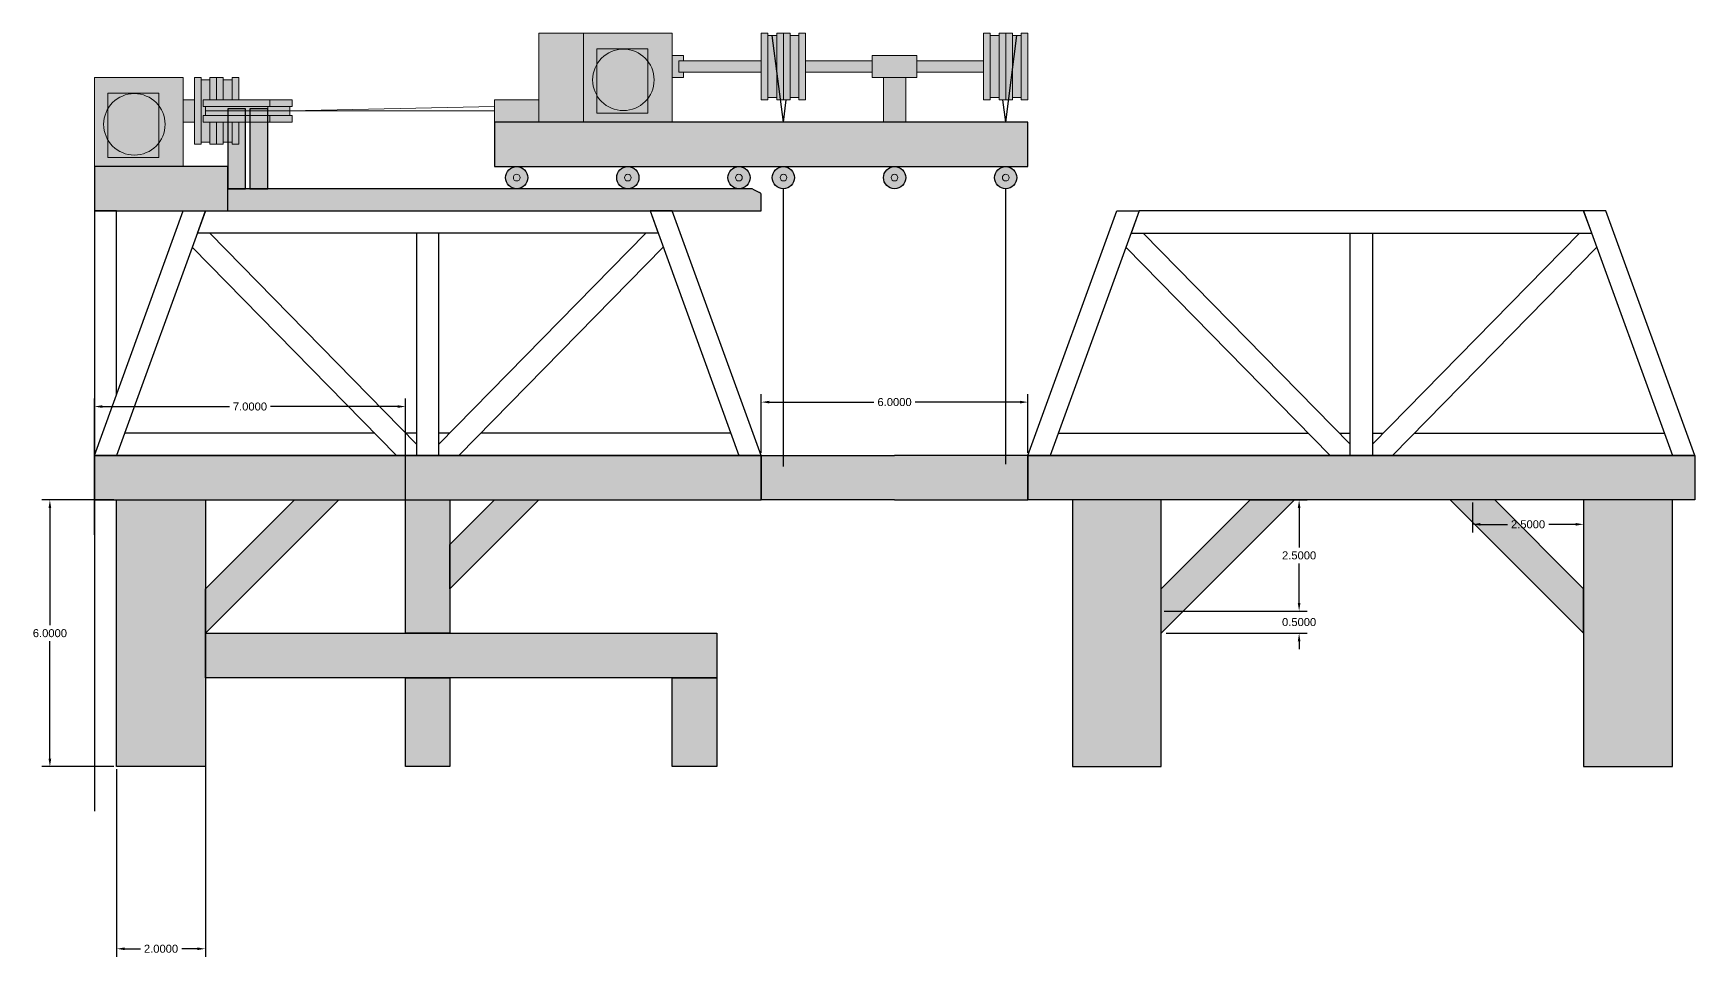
# Model space of a CAD drawing. Header units: millimetres. Extents: x -1.4 to 72, y -0.3 to 74.
# Drawn here: x 33.63 to 71, y 23.72 to 44.5 of the extents above; entities that cross this region are included whole.
import ezdxf

# ---------------------------------------------------------------- set-up
doc = ezdxf.new("R2010")
doc.units = ezdxf.units.MM
doc.linetypes.add('ACAD_ISO03W100', pattern=[30, 12, -18])
for name, color, linetype in [('bottom', 150, 'Continuous'), ('middle', 190, 'Continuous'), ('motor', 130, 'Continuous'), ('na', 7, 'Continuous'), ('rails', 20, 'Continuous'), ('supports', 90, 'Continuous')]:
    doc.layers.add(name, color=color, linetype=linetype)
doc.styles.get("Standard").update_dxf_attribs({"font": 'arial.ttf'})
doc.dimstyles.get("Standard").update_dxf_attribs({"dimtxt": 0.18, "dimasz": 0.18, "dimexe": 0.18, "dimexo": 0.0625, "dimgap": 0.09, "dimtad": 0, "dimtih": 1, "dimtoh": 1, "dimdec": 4, "dimzin": 0, "dimdsep": 46, "dimtxsty": 'Standard', "dimcen": 0.09, "dimadec": 0, "dimazin": 0, "dimtfac": 1, "dimtdec": 4, "dimtofl": 0, "dimtmove": 0, "dimatfit": 3, "dimfxl": 1, "dimtolj": 1, "dimtzin": 0, "dimarcsym": 0})

# ---------------------------------------------------------------- blocks, each defined once
blk = doc.blocks.new('*D13')
at = {"layer": 'na', "color": 0, "lineweight": -2, "transparency": 16777216}
for p, q in [((37.5, 29.938), (37.5, 23.72)), ((35.5, 27.938), (35.5, 23.72)), ((35.68, 23.9), (36.035, 23.9)), ((37.32, 23.9), (36.965, 23.9))]:
    blk.add_line(p, q, dxfattribs=at)
at = {"layer": 'na', "color": 0, "transparency": 16777216}
for points in [[(35.68, 23.93), (35.68, 23.87), (35.5, 23.9)], [(37.32, 23.93), (37.32, 23.87), (37.5, 23.9)]]:
    blk.add_solid(points, dxfattribs=at)
at = {"layer": 'na', "color": 0, "transparency": 16777216, "insert": (36.5, 23.9), "char_height": 0.18, "attachment_point": 5}
blk.add_mtext('\\A1;2.0000', dxfattribs=at)
blk = doc.blocks.new('*D15')
at = {"layer": 'na', "color": 0, "lineweight": -2, "transparency": 16777216}
for p, q in [((35.438, 34), (33.82, 34)), ((34, 33.82), (34, 31.182)), ((34, 28.18), (34, 30.818)), ((35.438, 28), (33.82, 28))]:
    blk.add_line(p, q, dxfattribs=at)
at = {"layer": 'na', "color": 0, "transparency": 16777216}
for points in [[(33.97, 33.82), (34.03, 33.82), (34, 34)], [(33.97, 28.18), (34.03, 28.18), (34, 28)]]:
    blk.add_solid(points, dxfattribs=at)
at = {"layer": 'na', "color": 0, "transparency": 16777216, "insert": (34, 31), "char_height": 0.18, "attachment_point": 5}
blk.add_mtext('\\A1;6.0000', dxfattribs=at)
blk = doc.blocks.new('*D20')
at = {"layer": 'na', "color": 0, "linetype": 'ACAD_ISO03W100', "lineweight": -2, "transparency": 16777216}
for p, q in [((35, 33.212), (35, 36.28)), ((42, 33.212), (42, 36.28)), ((35.18, 36.1), (38.037, 36.1)), ((41.82, 36.1), (38.963, 36.1))]:
    blk.add_line(p, q, dxfattribs=at)
at = {"layer": 'na', "color": 0, "linetype": 'ACAD_ISO03W100', "transparency": 16777216}
for points in [[(35.18, 36.13), (35.18, 36.07), (35, 36.1)], [(41.82, 36.13), (41.82, 36.07), (42, 36.1)]]:
    blk.add_solid(points, dxfattribs=at)
at = {"layer": 'na', "color": 0, "linetype": 'ACAD_ISO03W100', "transparency": 16777216, "insert": (38.5, 36.1), "char_height": 0.18, "attachment_point": 5}
blk.add_mtext('\\A1;7.0000', dxfattribs=at)
blk = doc.blocks.new('*D21')
at = {"layer": 'na', "color": 0, "linetype": 'ACAD_ISO03W100', "lineweight": -2, "transparency": 16777216}
for p, q in [((50, 35.062), (50, 36.38)), ((56, 35.062), (56, 36.38)), ((50.18, 36.2), (52.536, 36.2)), ((55.82, 36.2), (53.464, 36.2))]:
    blk.add_line(p, q, dxfattribs=at)
at = {"layer": 'na', "color": 0, "linetype": 'ACAD_ISO03W100', "transparency": 16777216}
for points in [[(50.18, 36.23), (50.18, 36.17), (50, 36.2)], [(55.82, 36.23), (55.82, 36.17), (56, 36.2)]]:
    blk.add_solid(points, dxfattribs=at)
at = {"layer": 'na', "color": 0, "linetype": 'ACAD_ISO03W100', "transparency": 16777216, "insert": (53, 36.2), "char_height": 0.18, "attachment_point": 5}
blk.add_mtext('\\A1;6.0000', dxfattribs=at)
blk = doc.blocks.new('*D22')
at = {"layer": 'na', "color": 0, "linetype": 'ACAD_ISO03W100', "lineweight": -2, "transparency": 16777216}
for p, q in [((66, 33.938), (66, 33.27)), ((68.5, 33.938), (68.5, 33.27)), ((66.18, 33.45), (66.785, 33.45)), ((68.32, 33.45), (67.715, 33.45))]:
    blk.add_line(p, q, dxfattribs=at)
at = {"layer": 'na', "color": 0, "linetype": 'ACAD_ISO03W100', "transparency": 16777216}
for points in [[(66.18, 33.48), (66.18, 33.42), (66, 33.45)], [(68.32, 33.48), (68.32, 33.42), (68.5, 33.45)]]:
    blk.add_solid(points, dxfattribs=at)
at = {"layer": 'na', "color": 0, "linetype": 'ACAD_ISO03W100', "transparency": 16777216, "insert": (67.25, 33.45), "char_height": 0.18, "attachment_point": 5}
blk.add_mtext('\\A1;2.5000', dxfattribs=at)
blk = doc.blocks.new('*D23')
at = {"layer": 'na', "color": 0, "linetype": 'ACAD_ISO03W100', "lineweight": -2, "transparency": 16777216}
for p, q in [((61.563, 34), (62.28, 34)), ((62.1, 33.82), (62.1, 32.932)), ((62.1, 31.68), (62.1, 32.568)), ((59.063, 31.5), (62.28, 31.5))]:
    blk.add_line(p, q, dxfattribs=at)
at = {"layer": 'na', "color": 0, "linetype": 'ACAD_ISO03W100', "transparency": 16777216}
for points in [[(62.07, 33.82), (62.13, 33.82), (62.1, 34)], [(62.07, 31.68), (62.13, 31.68), (62.1, 31.5)]]:
    blk.add_solid(points, dxfattribs=at)
at = {"layer": 'na', "color": 0, "linetype": 'ACAD_ISO03W100', "transparency": 16777216, "insert": (62.1, 32.75), "char_height": 0.18, "attachment_point": 5}
blk.add_mtext('\\A1;2.5000', dxfattribs=at)
blk = doc.blocks.new('*D24')
at = {"layer": 'na', "color": 0, "linetype": 'ACAD_ISO03W100', "lineweight": -2, "transparency": 16777216}
for p, q in [((62.1, 31.68), (62.1, 31.86)), ((59.0625, 31.5), (62.28, 31.5)), ((59.1125, 31), (62.28, 31)), ((62.1, 30.82), (62.1, 30.64))]:
    blk.add_line(p, q, dxfattribs=at)
at = {"layer": 'na', "color": 0, "linetype": 'ACAD_ISO03W100', "transparency": 16777216}
for points in [[(62.07, 31.68), (62.13, 31.68), (62.1, 31.5)], [(62.07, 30.82), (62.13, 30.82), (62.1, 31)]]:
    blk.add_solid(points, dxfattribs=at)
at = {"layer": 'na', "color": 0, "linetype": 'ACAD_ISO03W100', "transparency": 16777216, "insert": (62.1, 31.25), "char_height": 0.18, "attachment_point": 5}
blk.add_mtext('\\A1;0.5000', dxfattribs=at)

msp = doc.modelspace()

# ---------------------------------------------------------------- hatches: boundary and pattern name
at = {"layer": 'bottom', "transparency": 33554457}
h = msp.add_hatch(color=256, dxfattribs=at)
h.paths.add_polyline_path([(37.5, 34), (35.5, 34), (35.5, 28), (37.5, 28)])
h.paths.add_polyline_path([(40.5, 34), (39.5, 34), (37.5, 32), (37.5, 31)])
h.paths.add_polyline_path([(49, 31), (43, 31), (43, 31), (42, 31), (37.5, 31), (37.5, 30), (49, 30)])
h.paths.add_polyline_path([(43, 32), (43, 34), (42, 34), (42, 31), (43, 31)])
h.paths.add_polyline_path([(45, 34), (44, 34), (43, 33), (43, 32)])
h.paths.add_polyline_path([(43, 30), (42, 30), (42, 28), (43, 28)])
h.paths.add_polyline_path([(49, 30), (48, 30), (48, 28), (49, 28)])
h.paths.add_polyline_path([(59, 34), (57, 34), (57, 28), (59, 28)])
h.paths.add_polyline_path([(62, 34), (61, 34), (59, 32), (59, 31)])
h.paths.add_polyline_path([(66.5, 34), (65.5, 34), (68.5, 31), (68.5, 32)])
h.paths.add_polyline_path([(70.5, 34), (68.5, 34), (68.5, 28), (70.5, 28)])
at = {"layer": 'middle', "transparency": 33554457}
h = msp.add_hatch(color=256, dxfattribs=at)
h.paths.add_polyline_path([(50, 35), (35, 35), (35, 34), (50, 34)])
h.paths.add_polyline_path([(71, 35), (56, 35), (56, 34), (71, 34)])
at = {"layer": 'middle', "true_color": 0xd19cc7, "transparency": 33554523}
msp.add_hatch(color=9, dxfattribs=at).paths.add_polyline_path([(56, 35), (53, 35), (50, 35), (50, 34), (53, 34), (56, 34)])
at = {"layer": 'motor', "transparency": 33554457}
h = msp.add_hatch(color=256, dxfattribs=at)
h.paths.add_polyline_path([(36.45, 42.86908, 0.5366961), (35.3, 42.79369), (35.3, 42.10631, 0.5366961), (36.45, 42.03092)], flags=0)
h.paths.add_polyline_path([(37, 43.5), (35, 43.5), (35, 41.5), (37, 41.5)])
h.paths.add_polyline_path([(36.45, 43.15), (36.45, 42.86908, -0.16423053), (36.59147, 42.45, -0.16423053), (36.45, 42.03092), (36.45, 41.7), (35.3, 41.7), (35.3, 42.10631, -0.13078713), (35.20853, 42.45, -0.13078713), (35.3, 42.79369), (35.3, 43.15)], flags=16)
h.paths.add_polyline_path([(36.45, 43.15), (35.9, 43.14147, -0.2340607), (36.45, 42.86908)], flags=0)
h.paths.add_polyline_path([(35.9, 43.14147), (35.3, 43.15), (35.3, 42.79369, -0.2688612)], flags=0)
h.paths.add_polyline_path([(35.3, 42.79369, 0.13078713), (35.20853, 42.45, 0.13078713), (35.3, 42.10631)], flags=0)
h.paths.add_polyline_path([(36.45, 42.03092, -0.5366961), (35.3, 42.10631), (35.3, 41.7), (36.45, 41.7)], flags=0)
h.paths.add_polyline_path([(36.45, 42.86908), (36.45, 42.03092, 0.16423053), (36.59147, 42.45, 0.16423053)], flags=0)
h.paths.add_polyline_path([(37.4, 43.45), (37.4, 43.5), (37.25, 43.5), (37.25, 43), (37.25, 42), (37.4, 42), (37.4, 42.05)])
h.paths.add_polyline_path([(37.25, 43), (37, 43), (37, 42.5), (37.25, 42.5)])
h.paths.add_polyline_path([(37.6, 43.45), (37.4, 43.45), (37.4, 42.05), (37.6, 42.05), (37.6, 42.5), (37.45, 42.5), (37.45, 42.65), (37.5, 42.65), (37.5, 42.85), (37.45, 42.85), (37.45, 43), (37.6, 43)])
h.paths.add_polyline_path([(37.75, 43.5), (37.6, 43.5), (37.6, 43.45), (37.6, 43), (37.75, 43)])
h.paths.add_polyline_path([(37.9, 43.45), (37.9, 43.5), (37.75, 43.5), (37.75, 43), (37.9, 43)])
h.paths.add_polyline_path([(38.1, 43.45), (37.9, 43.45), (37.9, 43), (38.1, 43)])
h.paths.add_polyline_path([(38.25, 43.5), (38.1, 43.5), (38.1, 43.45), (38.1, 43), (38.25, 43)])
h.paths.add_polyline_path([(38.95, 43), (37.45, 43), (37.45, 42.85), (37.5, 42.85), (38.9, 42.85), (38.95, 42.85)])
h.paths.add_polyline_path([(38.9, 42.85), (37.5, 42.85), (37.5, 42.75), (38.9, 42.75)])
h.paths.add_polyline_path([(38.9, 42.75), (37.5, 42.75), (37.5, 42.65), (38.9, 42.65)])
h.paths.add_polyline_path([(38.95, 42.65), (38, 42.65), (37.5, 42.65), (37.45, 42.65), (37.45, 42.5), (38.95, 42.5)])
h.paths.add_polyline_path([(39.45, 42.65), (39.4, 42.65), (38.95, 42.65), (38.95, 42.5), (39.45, 42.5)])
h.paths.add_polyline_path([(39.4, 42.75), (38.9, 42.75), (38.9, 42.65), (39.4, 42.65)])
h.paths.add_polyline_path([(39.4, 42.85), (38.9, 42.85), (38.9, 42.75), (39.4, 42.75)])
h.paths.add_polyline_path([(39.45, 43), (38.95, 43), (38.95, 42.85), (39.4, 42.85), (39.45, 42.85)])
h.paths.add_polyline_path([(37.75, 42.5), (37.6, 42.5), (37.6, 42.05), (37.6, 42), (37.75, 42)])
h.paths.add_polyline_path([(37.9, 42.5), (37.75, 42.5), (37.75, 42), (37.9, 42), (37.9, 42.05)])
h.paths.add_polyline_path([(38.1, 42.5), (37.9, 42.5), (37.9, 42.05), (38.1, 42.05)])
h.paths.add_polyline_path([(38.25, 42.5), (38.1, 42.5), (38.1, 42.05), (38.1, 42), (38.25, 42)])
h.paths.add_polyline_path([(45, 43), (44, 43), (44, 42.5), (45, 42.5)])
h.paths.add_polyline_path([(46, 44.5), (45, 44.5), (45, 42.5), (46, 42.5)])
h.paths.add_polyline_path([(47.45, 43.86908, 0.5366961), (46.3, 43.79369), (46.3, 43.10631, 0.5366961), (47.45, 43.03092)], flags=0)
h.paths.add_polyline_path([(46.3, 43.10631), (46.3, 42.7), (47.45, 42.7), (47.45, 43.03092, -0.5366961)], flags=0)
h.paths.add_polyline_path([(48, 44.5), (46, 44.5), (46, 42.5), (48, 42.5)])
h.paths.add_polyline_path([(46.3, 43.79369), (46.3, 44.15), (47.45, 44.15), (47.45, 43.86908, -0.16423053), (47.59147, 43.45, -0.16423053), (47.45, 43.03092), (47.45, 42.7), (46.3, 42.7), (46.3, 43.10631, -0.13078713), (46.20853, 43.45, -0.13078713)], flags=16)
h.paths.add_polyline_path([(47.45, 43.86908), (47.45, 44.15), (46.3, 44.15), (46.3, 43.79369, -0.5366961)], flags=0)
h.paths.add_polyline_path([(46.3, 43.79369, 0.13078713), (46.20853, 43.45, 0.13078713), (46.3, 43.10631)], flags=0)
h.paths.add_polyline_path([(47.45, 43.86908), (47.45, 43.03092, 0.16423053), (47.59147, 43.45, 0.16423053)], flags=0)
h.paths.add_polyline_path([(50, 43.875), (48.15, 43.875), (48.15, 43.625), (50, 43.625)])
h.paths.add_polyline_path([(48.15, 43.875), (48.25, 43.875), (48.25, 44), (48, 44), (48, 43.5), (48.25, 43.5), (48.25, 43.625), (48.15, 43.625)])
h.paths.add_polyline_path([(50.35, 43.67), (50.25, 44.45), (50.15, 44.45), (50.15, 43.05), (50.35, 43.05)])
h.paths.add_polyline_path([(50.15, 44.45), (50.15, 44.5), (50, 44.5), (50, 44), (50, 43), (50.15, 43), (50.15, 43.05)])
h.paths.add_polyline_path([(50.35, 44.45), (50.25, 44.45), (50.35, 43.67)], flags=17)
h.paths.add_polyline_path([(50.5, 44.5), (50.35, 44.5), (50.35, 44.45), (50.35, 43.67), (50.4359, 43), (50.5, 43)])
h.paths.add_polyline_path([(50.65, 44.45), (50.65, 44.5), (50.5, 44.5), (50.5, 43), (50.65, 43), (50.65, 43.05)])
h.paths.add_polyline_path([(50.85, 44.45), (50.65, 44.45), (50.65, 43.05), (50.85, 43.05)])
h.paths.add_polyline_path([(51, 44), (51, 44.5), (50.85, 44.5), (50.85, 44.45), (50.85, 43.05), (50.85, 43), (51, 43)])
h.paths.add_polyline_path([(50.35, 43.67), (50.35, 43.05), (50.35, 43), (50.4359, 43)], flags=17)
h.paths.add_polyline_path([(52.5, 43.875), (51, 43.875), (51, 43.625), (52.5, 43.625)])
h.paths.add_polyline_path([(53.5, 44), (52.5, 44), (52.5, 43.5), (52.75, 43.5), (53.25, 43.5), (53.5, 43.5)])
h.paths.add_polyline_path([(53.25, 43.5), (52.75, 43.5), (52.75, 42.5), (53.25, 42.5)])
h.paths.add_polyline_path([(55, 43.875), (53.5, 43.875), (53.5, 43.625), (55, 43.625)])
h.paths.add_polyline_path([(55.5, 44.5), (55.35, 44.5), (55.35, 44.45), (55.35, 43.05), (55.35, 43), (55.5, 43)])
h.paths.add_polyline_path([(55.35, 44.45), (55.15, 44.45), (55.15, 43.05), (55.35, 43.05)])
h.paths.add_polyline_path([(55.15, 44.45), (55.15, 44.5), (55, 44.5), (55, 44), (55, 43), (55.15, 43), (55.15, 43.05)])
h.paths.add_polyline_path([(55.75, 44.45), (55.65, 44.45), (55.65, 43.67)], flags=17)
h.paths.add_polyline_path([(55.65, 44.45), (55.65, 44.5), (55.5, 44.5), (55.5, 43), (55.5641, 43), (55.65, 43.67)])
h.paths.add_polyline_path([(55.65, 43.05), (55.65, 43.67), (55.5641, 43), (55.65, 43)], flags=17)
h.paths.add_polyline_path([(55.85, 44.45), (55.75, 44.45), (55.65, 43.67), (55.65, 43.05), (55.85, 43.05)])
h.paths.add_polyline_path([(56, 44), (56, 44.5), (55.85, 44.5), (55.85, 44.45), (55.85, 43.05), (55.85, 43), (56, 43)])
at = {"layer": 'rails', "transparency": 33554457}
h = msp.add_hatch(color=256, dxfattribs=at)
h.paths.add_polyline_path([(38, 41.5), (35, 41.5), (35, 40.5), (38, 40.5)])
h.paths.add_polyline_path([(50, 40.8563, 0.28407904), (49.96091, 40.91954), (49.81493, 40.99253, 0.11643382), (49.78331, 41), (38, 41), (38, 40.5), (50, 40.5)])
h.paths.add_polyline_path([(38.9, 42.8), (38.5, 42.8), (38.5, 41), (38.9, 41)])
h.paths.add_polyline_path([(38.4, 42.8), (38, 42.8), (38, 41), (38.4, 41)])
h.paths.add_polyline_path([(44.75, 41.25, 1), (44.25, 41.25, 1)])
h.paths.add_polyline_path([(44.425, 41.25, -1), (44.575, 41.25, -1)], flags=0)
h.paths.add_polyline_path([(47.25, 41.25, 1), (46.75, 41.25, 1)])
h.paths.add_polyline_path([(46.925, 41.25, -1), (47.075, 41.25, -1)], flags=0)
h.paths.add_polyline_path([(49.75, 41.25, 1), (49.25, 41.25, 1)])
h.paths.add_polyline_path([(49.425, 41.25, -1), (49.575, 41.25, -1)], flags=0)
h.paths.add_polyline_path([(50.75, 41.25, 1), (50.25, 41.25, 1)])
h.paths.add_polyline_path([(50.425, 41.25, -1), (50.575, 41.25, -1)], flags=0)
h.paths.add_polyline_path([(53.25, 41.25, 1), (52.75, 41.25, 1)])
h.paths.add_polyline_path([(52.925, 41.25, -1), (53.075, 41.25, -1)], flags=0)
h.paths.add_polyline_path([(53.075, 41.25, 1), (52.925, 41.25, 1)], flags=16)
h.paths.add_polyline_path([(50.575, 41.25, 1), (50.425, 41.25, 1)], flags=16)
h.paths.add_polyline_path([(49.575, 41.25, 1), (49.425, 41.25, 1)], flags=16)
h.paths.add_polyline_path([(47.075, 41.25, 1), (46.925, 41.25, 1)], flags=16)
h.paths.add_polyline_path([(44.575, 41.25, 1), (44.425, 41.25, 1)], flags=16)
h.paths.add_polyline_path([(55.75, 41.25, 1), (55.25, 41.25, 1)])
h.paths.add_polyline_path([(55.425, 41.25, -1), (55.575, 41.25, -1)], flags=0)
h.paths.add_polyline_path([(55.575, 41.25, 1), (55.425, 41.25, 1)], flags=16)
at = {"layer": 'rails', "true_color": 0xd19cc7, "transparency": 33554523}
msp.add_hatch(color=9, dxfattribs=at).paths.add_polyline_path([(56, 41.5), (56, 42.5), (44, 42.5), (44, 41.5)])

# ---------------------------------------------------------------- linework, layer by layer
at = {"layer": 'bottom', "transparency": 33554664}
for p, q in [((43, 32), (43, 31)), ((68.5, 31), (68.5, 31))]:
    msp.add_line(p, q, dxfattribs=at)
at = {"layer": 'bottom'}
msp.add_line((37.5, 31), (37.5, 31), dxfattribs=at)
msp.add_lwpolyline([(35.5, 34), (37.5, 34), (37.5, 28), (35.5, 28)], close=True, dxfattribs=at)
for points in [[(37.5, 31), (37.5, 32), (39.5, 34), (40.5, 34), (37.5, 31)], [(37.5, 31), (49, 31), (49, 30), (37.5, 30), (37.5, 31)], [(43, 30), (43, 28), (42, 28), (42, 30), (43, 30)]]:
    msp.add_lwpolyline(points, dxfattribs=at)
at = {"layer": 'bottom', "transparency": 33554664}
for points in [[(43, 34), (43, 31), (42, 31), (42, 34), (43, 34)], [(43, 32), (43, 33), (44, 34), (45, 34), (43, 32)], [(59, 31), (59, 32), (61, 34), (62, 34), (59, 31)], [(68.5, 31), (68.5, 32), (66.5, 34), (65.5, 34), (68.5, 31)], [(49, 30), (49, 28), (48, 28), (48, 30), (49, 30)]]:
    msp.add_lwpolyline(points, dxfattribs=at)
for points in [[(59, 34), (57, 34), (57, 28), (59, 28)], [(70.5, 34), (68.5, 34), (68.5, 28), (70.5, 28)]]:
    msp.add_lwpolyline(points, close=True, dxfattribs=at)
at = {"layer": 'middle', "transparency": 33554687}
for p, q in [((50, 35), (35, 35)), ((35, 35), (35, 34)), ((56, 35), (71, 35)), ((71, 35), (71, 34)), ((35, 34), (50, 34)), ((71, 34), (56, 34))]:
    msp.add_line(p, q, dxfattribs=at)
at = {"layer": 'middle', "transparency": 33554664}
for p, q in [((37.98074, 35), (38.25, 35)), ((50, 35), (53, 35)), ((50, 34), (50, 35)), ((56, 35), (53, 35)), ((56, 35), (56, 34)), ((56, 34), (56, 35)), ((53, 34), (50, 34)), ((53, 34), (56, 34))]:
    msp.add_line(p, q, dxfattribs=at)
at = {"layer": 'middle'}
msp.add_line((50, 35), (50, 34), dxfattribs=at)
at = {"layer": 'motor', "lineweight": 9, "transparency": 33554664}
for p, q in [((50, 44.5), (50.15, 44.5)), ((50.15, 44.5), (50.15, 44.45)), ((50.35, 44.45), (50.35, 44.5)), ((50.35, 44.5), (50.5, 44.5)), ((50.65, 44.5), (50.5, 44.5)), ((50.65, 44.45), (50.65, 44.5)), ((51, 44.5), (50.85, 44.5)), ((50.85, 44.5), (50.85, 44.45)), ((55, 44.5), (55.15, 44.5)), ((55.15, 44.5), (55.15, 44.45)), ((55.35, 44.45), (55.35, 44.5)), ((55.35, 44.5), (55.5, 44.5)), ((55.65, 44.5), (55.5, 44.5)), ((55.65, 44.45), (55.65, 44.5)), ((56, 44.5), (55.85, 44.5)), ((55.85, 44.5), (55.85, 44.45)), ((50.15, 44.45), (50.35, 44.45)), ((50.15, 44.45), (50.15, 43.05)), ((50.35, 44.45), (50.35, 43.05)), ((50.85, 44.45), (50.65, 44.45)), ((50.65, 44.45), (50.65, 43.05)), ((50.85, 44.45), (50.85, 43.05)), ((55.15, 44.45), (55.35, 44.45)), ((55.15, 44.45), (55.15, 43.05)), ((55.35, 44.45), (55.35, 43.05)), ((55.85, 44.45), (55.65, 44.45)), ((55.65, 44.45), (55.65, 43.05)), ((55.85, 44.45), (55.85, 43.05)), ((48.25, 44), (48.25, 43.875)), ((37.25, 43.5), (37.4, 43.5)), ((37.4, 43.5), (37.4, 43.45)), ((37.4, 43.45), (37.6, 43.45)), ((37.4, 43.45), (37.4, 42.05)), ((37.6, 43.45), (37.6, 43.5)), ((37.6, 43.5), (37.75, 43.5)), ((37.6, 43.45), (37.6, 43)), ((37.9, 43.5), (37.75, 43.5)), ((37.9, 43.45), (37.9, 43.5)), ((38.1, 43.45), (37.9, 43.45)), ((37.9, 43.45), (37.9, 43)), ((38.25, 43.5), (38.1, 43.5)), ((38.1, 43.5), (38.1, 43.45)), ((38.1, 43.45), (38.1, 43)), ((48.25, 43.625), (48.25, 43.5)), ((37.45, 43), (37.45, 42.85)), ((38.95, 43), (38.95, 42.85)), ((39.45, 43), (39.45, 42.85)), ((50, 43), (50.15, 43)), ((50.15, 43), (50.15, 43.05)), ((50.15, 43.05), (50.35, 43.05)), ((50.35, 43.05), (50.35, 43)), ((50.35, 43), (50.5, 43)), ((50.65, 43), (50.5, 43)), ((50.85, 43.05), (50.65, 43.05)), ((50.65, 43.05), (50.65, 43)), ((50.85, 43), (50.85, 43.05)), ((51, 43), (50.85, 43)), ((55, 43), (55.15, 43)), ((55.15, 43), (55.15, 43.05)), ((55.15, 43.05), (55.35, 43.05)), ((55.35, 43.05), (55.35, 43)), ((55.35, 43), (55.5, 43)), ((55.65, 43), (55.5, 43)), ((55.85, 43.05), (55.65, 43.05)), ((55.65, 43.05), (55.65, 43)), ((55.85, 43), (55.85, 43.05)), ((56, 43), (55.85, 43)), ((37.45, 42.85), (37.5, 42.85)), ((37.5, 42.65), (37.45, 42.65)), ((37.5, 42.85), (37.5, 42.65)), ((37.5, 42.85), (38.9, 42.85)), ((43.99917, 42.75), (37.5, 42.75)), ((37.5, 42.65), (38.9, 42.65)), ((37.95, 42.85), (38, 42.85)), ((38, 42.65), (37.95, 42.65)), ((38, 42.85), (39.4, 42.85)), ((38, 42.65), (39.4, 42.65)), ((38.95, 42.85), (38.9, 42.85)), ((38.9, 42.85), (38.9, 42.65)), ((38.9, 42.65), (38.95, 42.65)), ((38.95, 42.65), (38.95, 42.5)), ((44, 42.85), (39.4, 42.75)), ((39.45, 42.85), (39.4, 42.85)), ((39.4, 42.85), (39.4, 42.65)), ((39.4, 42.65), (39.45, 42.65)), ((39.45, 42.65), (39.45, 42.5)), ((37.6, 42.5), (37.6, 42.05)), ((37.9, 42.5), (37.9, 42.05)), ((38.1, 42.5), (38.1, 42.05)), ((37.25, 42), (37.4, 42)), ((37.4, 42), (37.4, 42.05)), ((37.4, 42.05), (37.6, 42.05)), ((37.6, 42.05), (37.6, 42)), ((37.6, 42), (37.75, 42)), ((37.9, 42), (37.75, 42)), ((38.1, 42.05), (37.9, 42.05)), ((37.9, 42.05), (37.9, 42)), ((38.1, 42), (38.1, 42.05)), ((38.25, 42), (38.1, 42))]:
    msp.add_line(p, q, dxfattribs=at)
at = {"layer": 'motor', "transparency": 33554664}
for p, q in [((50.5, 42.5), (50.25, 44.45)), ((55.5, 42.5), (55.75, 44.45)), ((50.5, 42.5), (50.5641, 43)), ((55.5, 42.5), (55.4359, 43)), ((50.5, 34.75), (50.5, 41)), ((55.5, 37.5), (55.5, 41)), ((55.5, 34.8), (55.5, 41))]:
    msp.add_line(p, q, dxfattribs=at)
at = {"layer": 'motor', "lineweight": 9, "transparency": 33554664}
for points in [[(45, 42.5), (46, 42.5), (46, 44.5), (45, 44.5)], [(46.3, 44.15), (47.45, 44.15), (47.45, 42.7), (46.3, 42.7)], [(48.15, 43.875), (50, 43.875), (50, 43.625), (48.15, 43.625)], [(35.3, 43.15), (36.45, 43.15), (36.45, 41.7), (35.3, 41.7)], [(44, 42.5), (45, 42.5), (45, 43), (44, 43)]]:
    msp.add_lwpolyline(points, close=True, dxfattribs=at)
for points in [[(46, 42.5), (46, 44.5), (48, 44.5), (48, 42.5), (46, 42.5)], [(50, 44), (50, 44.5), (50.15, 44.5)], [(50.35, 44.5), (50.5, 44.5), (50.5, 43), (50.35, 43)], [(50.65, 44.5), (50.5, 44.5), (50.5, 43), (50.65, 43)], [(51, 44), (51, 44.5), (50.85, 44.5)], [(55, 44), (55, 44.5), (55.15, 44.5)], [(55.35, 44.5), (55.5, 44.5), (55.5, 43), (55.35, 43)], [(55.65, 44.5), (55.5, 44.5), (55.5, 43), (55.65, 43)], [(56, 44), (56, 44.5), (55.85, 44.5)], [(48.25, 44), (48, 44), (48, 43.5)], [(50.15, 43), (50, 43), (50, 44)], [(50.85, 43), (51, 43), (51, 44)], [(52.5, 43.875), (51, 43.875), (51, 43.625), (52.5, 43.625)], [(52.75, 43.5), (52.5, 43.5), (52.5, 44), (53.5, 44), (53.5, 43.5), (52.75, 43.5)], [(53.5, 43.625), (55, 43.625), (55, 43.875), (53.5, 43.875)], [(55.15, 43), (55, 43), (55, 44)], [(55.85, 43), (56, 43), (56, 44)], [(35, 41.5), (35, 43.5), (37, 43.5), (37, 41.5), (35, 41.5)], [(37.25, 43), (37.25, 43.5), (37.4, 43.5)], [(37.6, 43.5), (37.75, 43.5), (37.75, 43)], [(37.9, 43.5), (37.75, 43.5), (37.75, 43)], [(38.25, 43), (38.25, 43.5), (38.1, 43.5)], [(48, 43.5), (48.25, 43.5)], [(52.75, 42.5), (52.75, 43.5), (53.25, 43.5), (53.25, 42.5), (52.75, 42.5)], [(37.25, 43), (37, 43), (37, 42.5)], [(37.4, 42), (37.25, 42), (37.25, 43)], [(38.95, 42.85), (38.95, 43), (37.45, 43)], [(39.45, 42.85), (39.45, 43), (37.95, 43)], [(37.45, 42.65), (37.45, 42.5), (38.95, 42.5), (38.95, 42.65)], [(37.95, 42.5), (37.95, 42.5), (39.45, 42.5), (39.45, 42.65)], [(37, 42.5), (37.25, 42.5)], [(37.75, 42.5), (37.75, 42), (37.6, 42)], [(37.75, 42.5), (37.75, 42), (37.9, 42)], [(38.1, 42), (38.25, 42), (38.25, 42.5)]]:
    msp.add_lwpolyline(points, dxfattribs=at)
for centre in [(46.9, 43.45), (35.9, 42.45)]:
    msp.add_circle(centre, 0.69147, dxfattribs=at)
at = {"layer": 'na', "linetype": 'ACAD_ISO03W100', "transparency": 33554664}
msp.add_line((35, 34), (35, 27), dxfattribs=at)
at = {"layer": 'rails', "transparency": 33554664}
for p, q in [((49.78331, 41), (38, 41)), ((49.81493, 40.99253), (49.96091, 40.91954)), ((50, 40.5), (50, 40.8563)), ((38, 40.5), (50, 40.5))]:
    msp.add_line(p, q, dxfattribs=at)
for points in [[(38, 42.8), (38, 41), (38, 41), (38.4, 41), (38.4, 42.8), (38, 42.8)], [(38.5, 42.8), (38.5, 41), (38.5, 41), (38.9, 41), (38.9, 42.8), (38.5, 42.8)], [(56, 42.5), (44, 42.5), (44, 41.5), (56, 41.5), (56, 42.5)]]:
    msp.add_lwpolyline(points, dxfattribs=at)
msp.add_lwpolyline([(35, 40.5), (38, 40.5), (38, 41.5), (35, 41.5)], close=True, dxfattribs=at)
for centre in [(44.5, 41.25), (47, 41.25), (49.5, 41.25), (50.5, 41.25), (53, 41.25), (55.5, 41.25)]:
    msp.add_circle(centre, 0.25, dxfattribs=at)
at = {"layer": 'rails', "lineweight": 9, "transparency": 33554664}
for centre in [(44.5, 41.25), (47, 41.25), (49.5, 41.25), (50.5, 41.25), (53, 41.25), (55.5, 41.25)]:
    msp.add_circle(centre, 0.075, dxfattribs=at)
at = {"layer": 'rails', "transparency": 33554664}
for centre, start, end in [((49.78331, 40.92929), 63.434949, 90), ((49.92929, 40.8563), 0, 63.434949)]:
    msp.add_arc(centre, 0.07071, start, end, dxfattribs=at)
at = {"layer": 'supports', "transparency": 33554664}
for p, q in [((37.59452, 40.00073), (42.25, 35.25485)), ((47.40548, 40.00073), (42.75, 35.25485)), ((58.59452, 40.00073), (63.25, 35.25485)), ((68.40548, 40.00073), (63.75, 35.25485)), ((37.20369, 39.68515), (41.7996, 35)), ((47.79631, 39.68515), (43.2004, 35)), ((58.20369, 39.68515), (62.7996, 35)), ((68.79631, 39.68515), (64.2004, 35)), ((41.8, 35), (43.2, 35)), ((62.8, 35), (64.2, 35))]:
    msp.add_line(p, q, dxfattribs=at)
at = {"layer": 'supports'}
for points in [[(37.5, 40.5), (35.5, 35), (35, 35), (37, 40.5), (37.5, 40.5)], [(37.5, 40.5), (47.5, 40.5), (47.68091, 40.00251), (37.31843, 40.00069), (37.5, 40.5)], [(47.5, 40.5), (49.5, 35), (50, 35), (48, 40.5), (47.5, 40.5)]]:
    msp.add_lwpolyline(points, dxfattribs=at)
at = {"layer": 'supports', "transparency": 33554664}
for points in [[(35.5, 36.35), (35.5, 40.5), (35, 40.5), (35, 35), (35.5, 35)], [(58.5, 40.5), (56.5, 35), (56, 35), (58, 40.5), (58.5, 40.5)], [(68.5, 40.5), (58.5, 40.5), (58.31909, 40.00251), (68.68157, 40.00069), (68.5, 40.5)], [(68.5, 40.5), (70.5, 35), (71, 35), (69, 40.5), (68.5, 40.5)], [(42.25, 40), (42.25, 35), (42.75, 35), (42.75, 40), (42.25, 40)], [(63.75, 40), (63.75, 35), (63.25, 35), (63.25, 40), (63.75, 40)], [(35, 35.5), (35, 35), (50, 35)], [(41.30912, 35.5), (35.68182, 35.5)], [(42.25, 35.5), (42.00952, 35.5)], [(42.99048, 35.5), (42.75, 35.5)], [(49.31818, 35.5), (43.69088, 35.5)], [(56.68182, 35.5), (62.30912, 35.5)], [(63.00952, 35.5), (63.25, 35.5)], [(63.75, 35.5), (63.99048, 35.5)], [(64.69088, 35.5), (70.31818, 35.5)], [(71, 35), (71, 35), (56, 35)]]:
    msp.add_lwpolyline(points, dxfattribs=at)

# ---------------------------------------------------------------- dimensions: what is measured, and where the dimension line sits
at = {"layer": 'na', "linetype": 'ACAD_ISO03W100', "transparency": 33554664}
for base, p1, p2, picture, middle in [((42, 36.1), (35, 33.15), (42, 33.15), '*D20', (38.5, 36.1)), ((68.5, 33.45), (66, 34), (68.5, 34), '*D22', (67.25, 33.45))]:
    dim = msp.add_linear_dim(base=base, p1=p1, p2=p2, dimstyle='Standard', dxfattribs=at)
    dim.commit()
    dim.dimension.update_dxf_attribs({"geometry": picture, "text_midpoint": middle})
for base, p1, p2, angle, picture, middle in [((56, 36.2), (50, 35), (56, 35), 180, '*D21', (53, 36.2)), ((62.1, 34), (59, 31.5), (61.5, 34), 90, '*D23', (62.1, 32.75))]:
    dim = msp.add_linear_dim(base=base, p1=p1, p2=p2, angle=angle, dimstyle='Standard', dxfattribs=at)
    dim.commit()
    dim.dimension.update_dxf_attribs({"geometry": picture, "text_midpoint": middle})
at = {"layer": 'na', "transparency": 33554664}
for base, p2, angle, picture, middle in [((34, 34), (35.5, 34), 270, '*D15', (34, 31)), ((37.5, 23.9), (37.5, 30), 180, '*D13', (36.5, 23.9))]:
    dim = msp.add_linear_dim(base=base, p1=(35.5, 28), p2=p2, angle=angle, dimstyle='Standard', dxfattribs=at)
    dim.commit()
    dim.dimension.update_dxf_attribs({"geometry": picture, "text_midpoint": middle})
at = {"layer": 'na', "linetype": 'ACAD_ISO03W100', "transparency": 33554664}
dim = msp.add_linear_dim(base=(62.1, 31), p1=(59, 31.5), p2=(59.05, 31), angle=90, dimstyle='Standard', override={"dimtmove": 1}, dxfattribs=at)
dim.commit()
dim.dimension.update_dxf_attribs({"geometry": '*D24', "text_midpoint": (62.1, 31.25)})

doc.saveas('drawing.dxf')
